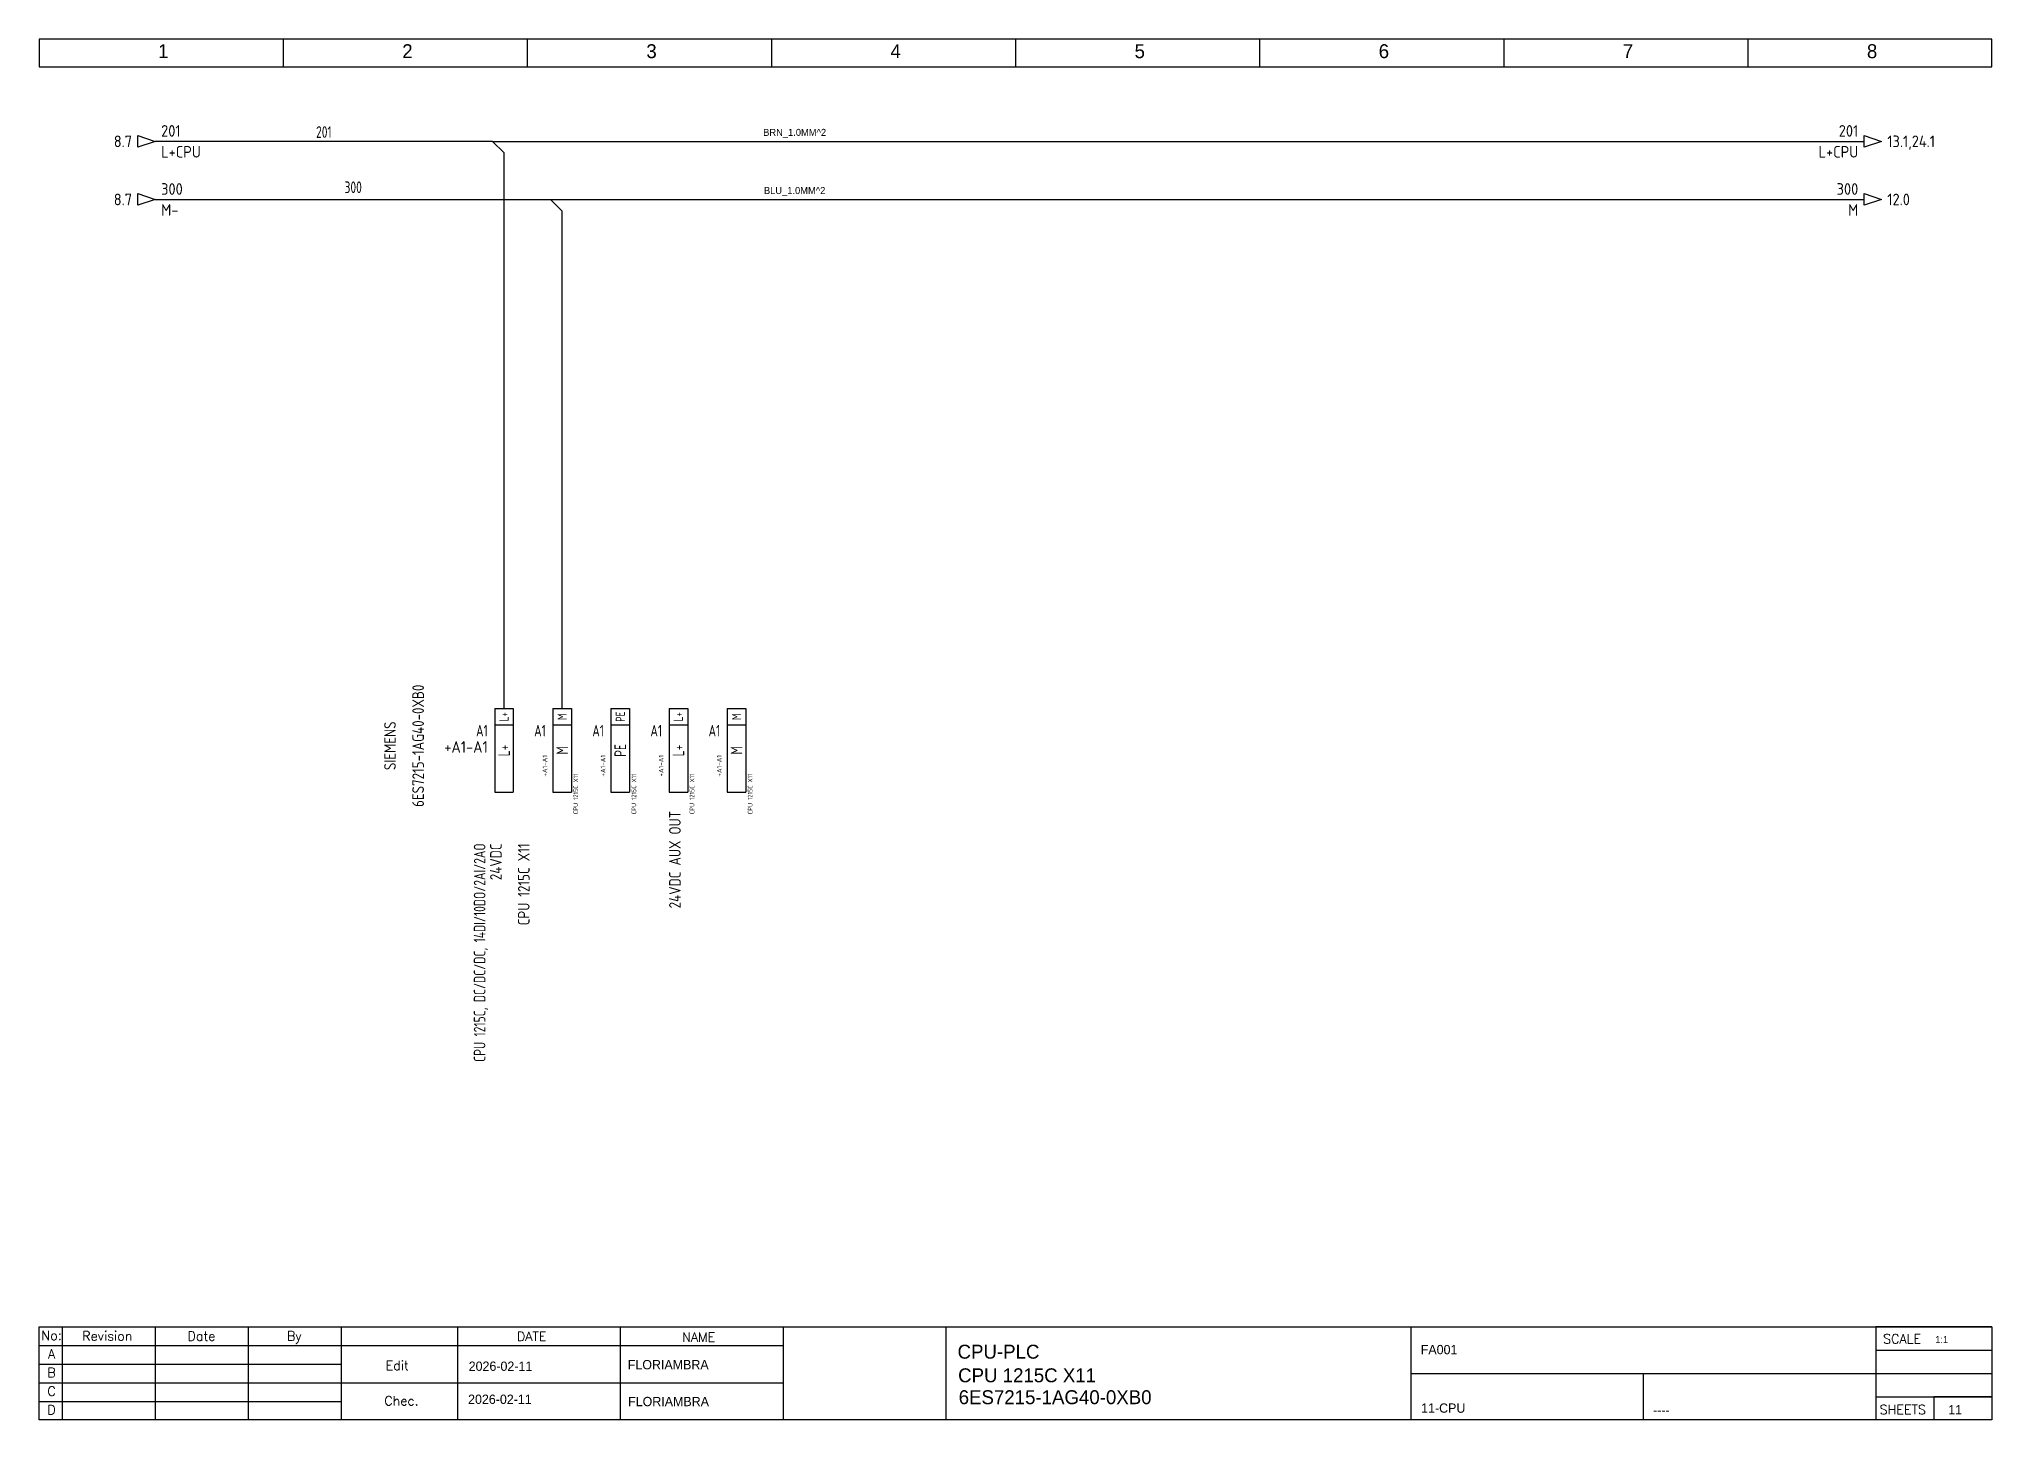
# Model space of a CAD drawing. Extents: x 0 to 420, y 0 to 297.
import ezdxf
from ezdxf.enums import TextEntityAlignment as Align

# ---------------------------------------------------------------- set-up
doc = ezdxf.new("R2010")
doc.units = 0
doc.header["$LTSCALE"] = 6
for name, color, linetype in [('025', 1, 'Continuous'), ('05', 224, 'Continuous'), ('BLU_1.0mm^2', 5, 'Continuous'), ('BRN_1.0mm^2', 14, 'Continuous'), ('DESC', 1, 'Continuous'), ('LOC', 8, 'Continuous'), ('MISC', 2, 'Continuous'), ('RED_2.5mm^2', 1, 'Continuous'), ('SYMS', 7, 'Continuous'), ('TAGS', 51, 'Continuous'), ('TERMS', 4, 'Continuous'), ('WIRENO', 70, 'Continuous'), ('WIREREF', 61, 'Continuous'), ('WIREREF_DEST', 61, 'Continuous'), ('XREF', 7, 'Continuous')]:
    doc.layers.add(name, color=color, linetype=linetype)
doc.styles.add('WD', font='romans.shx')
doc.styles.add('WD_IEC', font='ISOCP2.shx', dxfattribs={"width": 0.9, "height": 4})

# ---------------------------------------------------------------- blocks, each defined once
blk = doc.blocks.new('IEC_tblock_a3_floriambra')
at = {"layer": '05'}
for p, q in [((-840, 0), (-840, 20)), ((-840, 0), (-840, 20)), ((-840, 20), (-420, 20)), ((-835, 20), (-835, 0)), ((-815, 20), (-815, 0)), ((-795, 20), (-795, 0)), ((-775, 20), (-775, 0)), ((-750, 20), (-750, 0)), ((-715, 20), (-715, 0)), ((-680, 20), (-680, 0)), ((-645, 20), (-645, 0)), ((-545, 20), (-545, 0)), ((-420, 20), (-445, 20)), ((-445, 20), (-445, 0)), ((-445, 20), (-445, 15)), ((-420, 20), (-420, 0)), ((-840, 16), (-775, 16)), ((-775, 16), (-680, 16)), ((-445, 15), (-420, 15)), ((-840, 12), (-775, 12)), ((-545, 10), (-445, 10)), ((-495, 10), (-495, 0)), ((-445, 10), (-420, 10)), ((-840, 8), (-775, 8)), ((-775, 8), (-680, 8)), ((-445, 5), (-420, 5)), ((-420, 5), (-432.5, 5)), ((-432.5, 5), (-432.5, 0)), ((-840, 4), (-775, 4)), ((-420, 0), (-840, 0))]:
    blk.add_line(p, q, dxfattribs=at)
at = {"flags": 4}
for tag, p, height in [('SCALA', (-432.21, 16.54), 1.5), ('AUTHOR', (-713.38, 10.89), 2), ('DESCRIPT_PROYECT', (-642.46, 13.18), 3), ('CODIGO_PROYECT', (-542.84, 14.13), 2), ('INSTALACION', (-441.74, 11.01), 2), ('FECHA_CREA', (-747.6, 10.56), 2), ('DESCRIPCION_1', (-642.34, 8.1), 3), ('LOCALIZACION', (-441.61, 6.6), 2), ('FECHA_EDIT', (-747.73, 3.45), 2), ('REVISADO', (-713.31, 2.96), 2), ('DESCRIPCION_2', (-642.22, 3.39), 3), ('ARCHIVO', (-542.76, 1.55), 2), ('COMENTARIO', (-492.87, 1.14), 2), ('PAG', (-429.4, 1.2), 2)]:
    blk.add_attdef(tag, p, '', height=height, dxfattribs=at)
at = {"layer": '025', "style": 'WD'}
for s, p in [('No:', (-837.31, 17.19)), ('Revision', (-825.33, 17.07)), ('Date', (-805.08, 17.05)), ('By', (-785.09, 17.06)), ('NAME', (-698.14, 16.82)), ('SCALE', (-439.33, 16.45)), ('A', (-837.31, 13.19)), ('B', (-837.31, 9.19)), ('C', (-837.31, 5.19)), ('D', (-837.31, 1.19))]:
    blk.add_text(s, height=2, dxfattribs=at).set_placement(p, align=Align.CENTER)
for s, p in [('DATE', (-737.24, 16.98)), ('Edit', (-765.46, 10.72)), ('Chec.', (-765.74, 3.12)), ('SHEETS', (-444.15, 1.23))]:
    blk.add_text(s, height=2, dxfattribs=at).set_placement(p)
blk = doc.blocks.new('HT0_418')
for p, q in [((-2.5, 0), (2.5, 0)), ((0, -2.5), (-2.5, 0))]:
    blk.add_line(p, q)
at = {"style": 'WD_IEC', "flags": 1}
for tag, p in [('X4TERM01', (-2.5, 0)), ('X1TERM01', (2.5, 0)), ('WDWSEQ', (-2.63, -0.91)), ('X8TERM01', (0, -2.5))]:
    blk.add_attdef(tag, p, '', height=0.4, dxfattribs=at)
blk = doc.blocks.new('HA1D3')
blk.add_lwpolyline([(0, 0), (-3.75, -1.25), (-3.75, 1.25)], close=True)
at = {"style": 'WD_IEC'}
blk.add_attdef('XREF', text='', height=2.5, dxfattribs=at).set_placement((-5, 0), align=Align.MIDDLE_RIGHT)
at = {"style": 'WD_IEC', "flags": 1}
blk.add_attdef('SIGCODE', text='', height=1, dxfattribs=at).set_placement((-2.5, 1.8), align=Align.RIGHT)
at = {"style": 'WD_IEC'}
for tag, p, height, flags in [('X1TERM01', (0, 0), 0.32, 1), ('WIRENO', (1.25, 1), 2.5, 8)]:
    blk.add_attdef(tag, p, '', height=height, dxfattribs=dict(at, flags=flags))
blk.add_attdef('DESC1', text='', height=2.5, dxfattribs=at).set_placement((1.25, -1), align=Align.TOP_LEFT)
blk = doc.blocks.new('WD_WNH')
at = {"linetype": 'Continuous', "style": 'WD_IEC', "width": 0.8}
blk.add_attdef('WIRENO', text='', height=2.5, dxfattribs=at).set_placement((0, 0.75), align=Align.CENTER)
at = {"style": 'WD_IEC', "flags": 1}
for tag, p in [('W08USER', (0, 0.375)), ('W04USER', (0, 0.875)), ('W05USER', (0, 0.75)), ('W09USER', (0, 0.25)), ('W03USER', (0, 1)), ('W06USER', (0, 0.625)), ('W07USER', (0, 0.5)), ('W02USER', (0, 1.125)), ('W01USER', (0, 1.25)), ('W10USER', (0, 0.125))]:
    blk.add_attdef(tag, text='', height=0.08, dxfattribs=at).set_placement(p, align=Align.CENTER)
blk = doc.blocks.new('HA1S1')
blk.add_lwpolyline([(0, 1.25), (3.75, 0), (0, -1.25)], close=True)
at = {"style": 'WD_IEC'}
for tag, height, flags, p in [('WIRENO', 2.5, 8, (-1.25, 1)), ('SIGCODE', 1, 1, (5, 1.8))]:
    blk.add_attdef(tag, text='', height=height, dxfattribs=dict(at, flags=flags)).set_placement(p, align=Align.RIGHT)
at = {"style": 'WD_IEC', "flags": 1}
blk.add_attdef('X4TERM01', (0, 0), '', height=0.32, dxfattribs=at)
at = {"style": 'WD_IEC'}
blk.add_attdef('XREF', text='', height=2.5, dxfattribs=at).set_placement((5, 0), align=Align.MIDDLE_LEFT)
blk.add_attdef('DESC1', text='', height=2.5, dxfattribs=at).set_placement((-1.25, -1), align=Align.TOP_RIGHT)
blk = doc.blocks.new('PLCIOI1TV')
for p, q in [((-2, 9), (-2, -9)), ((-2, 9), (2, 9)), ((2, 9), (2, -9)), ((-2, 5.5), (2, 5.5)), ((-2, -9), (2, -9))]:
    blk.add_line(p, q)
at = {"style": 'WD_IEC', "width": 0.9}
blk.add_attdef('TERMDESC01', text='', height=2, rotation=90, dxfattribs=at).set_placement((2.25, 10), align=Align.TOP_LEFT)
at = {"style": 'WD_IEC', "width": 0.8}
for tag, p in [('INST', (-3.5, 6.5)), ('LOC', (-3.5, 3))]:
    blk.add_attdef(tag, text='', height=2.5, dxfattribs=at).set_placement(p, align=Align.RIGHT)
for tag, height, p in [('TERM01', 2, (0, 7.25)), ('TAGA01', 2.5, (0, 0))]:
    blk.add_attdef(tag, text='', height=height, rotation=90, dxfattribs=at).set_placement(p, align=Align.MIDDLE)
at = {"style": 'WD_IEC', "flags": 1}
blk.add_attdef('X2TERM01', text='', height=0.25, rotation=90, dxfattribs=at).set_placement((0, 9), align=Align.RIGHT)
at = {"style": 'WD_IEC'}
blk.add_attdef('TAG1', text='', height=2.5, dxfattribs=at).set_placement((-3.5, -0.5), align=Align.RIGHT)
at = {"style": 'WD_IEC', "width": 0.9}
blk.add_attdef('LINE1', text='', height=2.5, rotation=90, dxfattribs=at).set_placement((4.41, 1), align=Align.CENTER)
blk.add_attdef('LINE2', text='', height=2.5, rotation=90, dxfattribs=at).set_placement((5.02, 1), align=Align.TOP_CENTER)
at = {"linetype": 'Continuous', "style": 'WD_IEC', "flags": 9}
for tag, p in [('ASSYCODE', (-2.39, -1.18)), ('FAMILY', (-2.39, -7.68))]:
    blk.add_attdef(tag, text='', height=0.16, rotation=90, dxfattribs=at).set_placement(p, align=Align.CENTER)
at = {"style": 'WD_IEC'}
for tag, width, p in [('MFG', 0.8, (-7, -20)), ('DESC', 0.8, (-4, -20)), ('DESCA01', 0.9, (-0.5, -20)), ('DESCB01', 0.9, (2.5, -20)), ('DESCC01', 0.9, (5.5, -20)), ('DESCD01', 0.9, (8.5, -20)), ('DESCE01', 0.9, (11.5, -20)), ('CAT', 0.9, (-7, -27))]:
    blk.add_attdef(tag, text='', height=2.5, rotation=90, dxfattribs=dict(at, width=width)).set_placement(p, align=Align.RIGHT)
blk = doc.blocks.new('PLCIOI3V')
for p, q in [((-2, 9), (-2, -9)), ((-2, 9), (2, 9)), ((2, 9), (2, -9)), ((-2, 5.5), (2, 5.5)), ((-2, -9), (2, -9))]:
    blk.add_line(p, q)
at = {"style": 'WD_IEC', "width": 0.9}
blk.add_attdef('TERMDESC01', text='', height=2, rotation=90, dxfattribs=at).set_placement((2.25, 10), align=Align.TOP_LEFT)
at = {"style": 'WD_IEC', "width": 0.8}
for tag, p in [('INST', (-3.5, 6.5)), ('LOC', (-3.5, 3))]:
    blk.add_attdef(tag, text='', height=2.5, dxfattribs=at).set_placement(p, align=Align.RIGHT)
for tag, height, p in [('TERM01', 2, (0, 7.25)), ('TAGA01', 2.5, (0, 0))]:
    blk.add_attdef(tag, text='', height=height, rotation=90, dxfattribs=at).set_placement(p, align=Align.MIDDLE)
at = {"style": 'WD_IEC', "flags": 1}
blk.add_attdef('X2TERM01', text='', height=0.25, rotation=90, dxfattribs=at).set_placement((0, 9), align=Align.RIGHT)
at = {"style": 'WD_IEC'}
blk.add_attdef('TAG2', text='', height=1, rotation=90, dxfattribs=at).set_placement((-3.2, -1), align=Align.RIGHT)
at = {"linetype": 'Continuous', "style": 'WD_IEC', "flags": 9}
for tag, p in [('ASSYCODE', (-2.39, -1.18)), ('FAMILY', (-2.39, -7.68))]:
    blk.add_attdef(tag, text='', height=0.16, rotation=90, dxfattribs=at).set_placement(p, align=Align.CENTER)
at = {"style": 'WD_IEC', "width": 0.9}
for tag, height, p in [('DESCC01', 1, (3.43, -4.99)), ('DESCA01', 2.5, (0.5, -13.02)), ('DESCB01', 2.5, (3.5, -13.02)), ('DESCD01', 2.5, (6.82, -13.02)), ('DESCE01', 2.5, (9.82, -13.02))]:
    blk.add_attdef(tag, text='', height=height, rotation=90, dxfattribs=at).set_placement(p, align=Align.RIGHT)

msp = doc.modelspace()

# ---------------------------------------------------------------- linework, layer by layer
at = {"layer": '05'}
for p, q in [((0, 297), (0, 291)), ((420, 297), (0, 297)), ((52.5, 297), (52.5, 291)), ((105, 297), (105, 291)), ((157.5, 297), (157.5, 291)), ((210, 297), (210, 291)), ((262.5, 297), (262.5, 291)), ((315, 297), (315, 291)), ((367.5, 297), (367.5, 291)), ((420, 291), (420, 297)), ((0, 291), (420, 291))]:
    msp.add_line(p, q, dxfattribs=at)
at = {"layer": 'BLU_1.0mm^2'}
for p, q in [((25, 262.5), (110, 262.5)), ((115, 262.5), (392.5, 262.5)), ((112.5, 153), (112.5, 260))]:
    msp.add_line(p, q, dxfattribs=at)
at = {"layer": 'BRN_1.0mm^2'}
for p, q in [((97.5, 275), (25, 275)), ((102.5, 275), (392.5, 275)), ((100, 153), (100, 272.5))]:
    msp.add_line(p, q, dxfattribs=at)

# ---------------------------------------------------------------- block references
ref = msp.add_blockref('IEC_tblock_a3_floriambra', (840, 0))
ref.add_attrib('FECHA_EDIT', '2026-02-11', (92.27, 3.45), dxfattribs={"height": 2})
ref.add_attrib('FECHA_CREA', '2026-02-11', (92.4, 10.56), dxfattribs={"height": 2})
ref.add_attrib('REVISADO', 'FLORIAMBRA', (126.69, 2.96), dxfattribs={"height": 2})
ref.add_attrib('AUTHOR', 'FLORIAMBRA', (126.62, 10.89), dxfattribs={"height": 2})
ref.add_attrib('DESCRIPCION_2', '6ES7215-1AG40-0XB0', (197.78, 3.39), dxfattribs={"height": 3})
ref.add_attrib('DESCRIPCION_1', 'CPU 1215C X11', (197.66, 8.1), dxfattribs={"height": 3})
ref.add_attrib('DESCRIPT_PROYECT', 'CPU-PLC', (197.54, 13.18), dxfattribs={"height": 3})
ref.add_attrib('CODIGO_PROYECT', 'FA001', (297.16, 14.13), dxfattribs={"height": 2})
ref.add_attrib('ARCHIVO', '11-CPU', (297.24, 1.55), dxfattribs={"height": 2})
ref.add_attrib('COMENTARIO', '----', (347.13, 1.14), dxfattribs={"height": 2})
ref.add_attrib('PAG', '11', (410.6, 1.2), dxfattribs={"height": 2})
ref.add_attrib('SCALA', '1:1', (407.79, 16.54), dxfattribs={"height": 1.5})
msp.add_blockref('HT0_418', (100, 275), dxfattribs=at)
at = {"layer": 'RED_2.5mm^2'}
msp.add_blockref('HT0_418', (112.5, 262.5), dxfattribs=at)
at = {"layer": 'SYMS'}
ref = msp.add_blockref('HA1D3', (25, 275), dxfattribs=at)
ref.add_attrib('XREF', '8.7', dxfattribs={"layer": 'XREF', "height": 2.5, "style": 'WD_IEC'}).set_placement((20, 275), align=Align.MIDDLE_RIGHT)
ref.add_attrib('DESC1', 'L+CPU', dxfattribs={"layer": 'DESC', "height": 2.5, "style": 'WD_IEC'}).set_placement((26.25, 274), align=Align.TOP_LEFT)
ref.add_attrib('WIRENO', '201', (26.25, 276), dxfattribs={"layer": 'WIREREF_DEST', "height": 2.5, "style": 'WD_IEC', "flags": 8})
ref = msp.add_blockref('HA1S1', (392.5, 275), dxfattribs=at)
ref.add_attrib('XREF', '13.1,24.1', dxfattribs={"layer": 'XREF', "height": 2.5, "style": 'WD_IEC'}).set_placement((397.5, 275), align=Align.MIDDLE_LEFT)
ref.add_attrib('DESC1', 'L+CPU', dxfattribs={"layer": 'DESC', "height": 2.5, "style": 'WD_IEC'}).set_placement((391.25, 274), align=Align.TOP_RIGHT)
ref.add_attrib('WIRENO', '201', dxfattribs={"layer": 'WIREREF', "height": 2.5, "style": 'WD_IEC', "flags": 8}).set_placement((391.25, 276), align=Align.RIGHT)
ref = msp.add_blockref('HA1D3', (25, 262.5), dxfattribs=at)
ref.add_attrib('XREF', '8.7', dxfattribs={"layer": 'XREF', "height": 2.5, "style": 'WD_IEC'}).set_placement((20, 262.5), align=Align.MIDDLE_RIGHT)
ref.add_attrib('DESC1', 'M-', dxfattribs={"layer": 'DESC', "height": 2.5, "style": 'WD_IEC'}).set_placement((26.25, 261.5), align=Align.TOP_LEFT)
ref.add_attrib('WIRENO', '300', (26.25, 263.5), dxfattribs={"layer": 'WIREREF_DEST', "height": 2.5, "style": 'WD_IEC', "flags": 8})
ref = msp.add_blockref('HA1S1', (392.5, 262.5), dxfattribs=at)
ref.add_attrib('XREF', '12.0', dxfattribs={"layer": 'XREF', "height": 2.5, "style": 'WD_IEC'}).set_placement((397.5, 262.5), align=Align.MIDDLE_LEFT)
ref.add_attrib('DESC1', 'M', dxfattribs={"layer": 'DESC', "height": 2.5, "style": 'WD_IEC'}).set_placement((391.25, 261.5), align=Align.TOP_RIGHT)
ref.add_attrib('WIRENO', '300', dxfattribs={"layer": 'WIREREF', "height": 2.5, "style": 'WD_IEC', "flags": 8}).set_placement((391.25, 263.5), align=Align.RIGHT)
ref = msp.add_blockref('PLCIOI1TV', (100, 144), dxfattribs=at)
ref.add_attrib('DESCC01', ' CPU 1215C X11', dxfattribs={"layer": 'DESC', "height": 2.5, "rotation": 90, "style": 'WD_IEC', "width": 0.9}).set_placement((105.5, 124), align=Align.RIGHT)
ref.add_attrib('LOC', 'A1', dxfattribs={"layer": 'LOC', "height": 2.5, "style": 'WD_IEC', "width": 0.8}).set_placement((96.5, 147), align=Align.RIGHT)
ref.add_attrib('DESC', 'CPU 1215C, DC/DC/DC, 14DI/10DO/2AI/2AO', dxfattribs={"layer": 'DESC', "height": 2.5, "rotation": 90, "style": 'WD_IEC', "width": 0.8}).set_placement((96, 124), align=Align.RIGHT)
ref.add_attrib('LINE2', '6ES7215-1AG40-0XB0', dxfattribs={"layer": 'MISC', "height": 2.5, "rotation": 90, "style": 'WD_IEC', "width": 0.9}).set_placement((80.28, 145), align=Align.TOP_CENTER)
ref.add_attrib('LINE1', 'SIEMENS', dxfattribs={"layer": 'MISC', "height": 2.5, "rotation": 90, "style": 'WD_IEC', "width": 0.9}).set_placement((76.73, 145), align=Align.CENTER)
ref.add_attrib('DESCA01', '24VDC', dxfattribs={"layer": 'DESC', "height": 2.5, "rotation": 90, "style": 'WD_IEC', "width": 0.9}).set_placement((99.5, 124), align=Align.RIGHT)
ref.add_attrib('TAGA01', 'L+', dxfattribs={"layer": 'TAGS', "height": 2.5, "rotation": 90, "style": 'WD_IEC', "width": 0.8}).set_placement((100, 144), align=Align.MIDDLE)
ref.add_attrib('TAG1', '+A1-A1', dxfattribs={"layer": 'TAGS', "height": 2.5, "style": 'WD_IEC'}).set_placement((96.5, 143.5), align=Align.RIGHT)
ref.add_attrib('TERM01', 'L+', dxfattribs={"layer": 'TERMS', "height": 2, "rotation": 90, "style": 'WD_IEC', "width": 0.8}).set_placement((100, 151.25), align=Align.MIDDLE)
ref = msp.add_blockref('PLCIOI3V', (112.5, 144), dxfattribs=at)
ref.add_attrib('DESCC01', ' CPU 1215C X11', dxfattribs={"layer": 'DESC', "height": 1, "rotation": 90, "style": 'WD_IEC', "width": 0.9}).set_placement((115.93, 139.01), align=Align.RIGHT)
ref.add_attrib('LOC', 'A1', dxfattribs={"layer": 'LOC', "height": 2.5, "style": 'WD_IEC', "width": 0.8}).set_placement((109, 147), align=Align.RIGHT)
ref.add_attrib('TAGA01', 'M', dxfattribs={"layer": 'TAGS', "height": 2.5, "rotation": 90, "style": 'WD_IEC', "width": 0.8}).set_placement((112.5, 144), align=Align.MIDDLE)
ref.add_attrib('TAG2', '+A1-A1', dxfattribs={"layer": 'TAGS', "height": 1, "rotation": 90, "style": 'WD_IEC'}).set_placement((109.3, 143), align=Align.RIGHT)
ref.add_attrib('TERM01', 'M', dxfattribs={"layer": 'TERMS', "height": 2, "rotation": 90, "style": 'WD_IEC', "width": 0.8}).set_placement((112.5, 151.25), align=Align.MIDDLE)
ref = msp.add_blockref('PLCIOI3V', (125, 144), dxfattribs=at)
ref.add_attrib('DESCC01', ' CPU 1215C X11', dxfattribs={"layer": 'DESC', "height": 1, "rotation": 90, "style": 'WD_IEC', "width": 0.9}).set_placement((128.43, 139.01), align=Align.RIGHT)
ref.add_attrib('LOC', 'A1', dxfattribs={"layer": 'LOC', "height": 2.5, "style": 'WD_IEC', "width": 0.8}).set_placement((121.5, 147), align=Align.RIGHT)
ref.add_attrib('TAGA01', 'PE', dxfattribs={"layer": 'TAGS', "height": 2.5, "rotation": 90, "style": 'WD_IEC', "width": 0.8}).set_placement((125, 144), align=Align.MIDDLE)
ref.add_attrib('TAG2', '+A1-A1', dxfattribs={"layer": 'TAGS', "height": 1, "rotation": 90, "style": 'WD_IEC'}).set_placement((121.8, 143), align=Align.RIGHT)
ref.add_attrib('TERM01', 'PE', dxfattribs={"layer": 'TERMS', "height": 2, "rotation": 90, "style": 'WD_IEC', "width": 0.8}).set_placement((125, 151.25), align=Align.MIDDLE)
ref = msp.add_blockref('PLCIOI3V', (137.5, 144), dxfattribs=at)
ref.add_attrib('DESCC01', ' CPU 1215C X11', dxfattribs={"layer": 'DESC', "height": 1, "rotation": 90, "style": 'WD_IEC', "width": 0.9}).set_placement((140.93, 139.01), align=Align.RIGHT)
ref.add_attrib('LOC', 'A1', dxfattribs={"layer": 'LOC', "height": 2.5, "style": 'WD_IEC', "width": 0.8}).set_placement((134, 147), align=Align.RIGHT)
ref.add_attrib('DESCA01', '24VDC AUX OUT', dxfattribs={"layer": 'DESC', "height": 2.5, "rotation": 90, "style": 'WD_IEC', "width": 0.9}).set_placement((138, 130.98), align=Align.RIGHT)
ref.add_attrib('TAGA01', 'L+', dxfattribs={"layer": 'TAGS', "height": 2.5, "rotation": 90, "style": 'WD_IEC', "width": 0.8}).set_placement((137.5, 144), align=Align.MIDDLE)
ref.add_attrib('TAG2', '+A1-A1', dxfattribs={"layer": 'TAGS', "height": 1, "rotation": 90, "style": 'WD_IEC'}).set_placement((134.3, 143), align=Align.RIGHT)
ref.add_attrib('TERM01', 'L+', dxfattribs={"layer": 'TERMS', "height": 2, "rotation": 90, "style": 'WD_IEC', "width": 0.8}).set_placement((137.5, 151.25), align=Align.MIDDLE)
ref = msp.add_blockref('PLCIOI3V', (150, 144), dxfattribs=at)
ref.add_attrib('DESCC01', ' CPU 1215C X11', dxfattribs={"layer": 'DESC', "height": 1, "rotation": 90, "style": 'WD_IEC', "width": 0.9}).set_placement((153.43, 139.01), align=Align.RIGHT)
ref.add_attrib('LOC', 'A1', dxfattribs={"layer": 'LOC', "height": 2.5, "style": 'WD_IEC', "width": 0.8}).set_placement((146.5, 147), align=Align.RIGHT)
ref.add_attrib('TAGA01', 'M', dxfattribs={"layer": 'TAGS', "height": 2.5, "rotation": 90, "style": 'WD_IEC', "width": 0.8}).set_placement((150, 144), align=Align.MIDDLE)
ref.add_attrib('TAG2', '+A1-A1', dxfattribs={"layer": 'TAGS', "height": 1, "rotation": 90, "style": 'WD_IEC'}).set_placement((146.8, 143), align=Align.RIGHT)
ref.add_attrib('TERM01', 'M', dxfattribs={"layer": 'TERMS', "height": 2, "rotation": 90, "style": 'WD_IEC', "width": 0.8}).set_placement((150, 151.25), align=Align.MIDDLE)
at = {"layer": 'WIRENO'}
ref = msp.add_blockref('WD_WNH', (61.25, 275), dxfattribs=at)
ref.add_attrib('WIRENO', '201', dxfattribs={"linetype": 'Continuous', "height": 2.5, "style": 'WD_IEC', "width": 0.8}).set_placement((61.25, 275.75), align=Align.CENTER)
ref = msp.add_blockref('WD_WNH', (67.5, 262.5), dxfattribs=at)
ref.add_attrib('WIRENO', '300', dxfattribs={"linetype": 'Continuous', "height": 2.5, "style": 'WD_IEC', "width": 0.8}).set_placement((67.56, 263.88), align=Align.CENTER)

# ---------------------------------------------------------------- texts
at = {"layer": '05', "char_height": 3, "attachment_point": 1}
for s, insert in [('1', (25.61, 295.89)), ('2', (78.11, 295.89)), ('3', (130.61, 295.89)), ('4', (183.11, 295.89)), ('5', (235.61, 295.89)), ('6', (288.11, 295.89)), ('7', (340.61, 295.89)), ('8', (393.11, 295.89))]:
    msp.add_mtext_dynamic_manual_height_columns(s, width=14.5619, gutter_width=12.5, heights=[0], dxfattribs=dict(at, insert=insert))
at = {"layer": 'MISC', "char_height": 1.5, "attachment_point": 8}
for s, insert in [('\\W1;BRN_1.0MM^ 2', (162.5, 275.75)), ('\\W1;BLU_1.0MM^ 2', (162.5, 263.25))]:
    msp.add_mtext(s, dxfattribs=dict(at, insert=insert))

doc.saveas('drawing.dxf')
